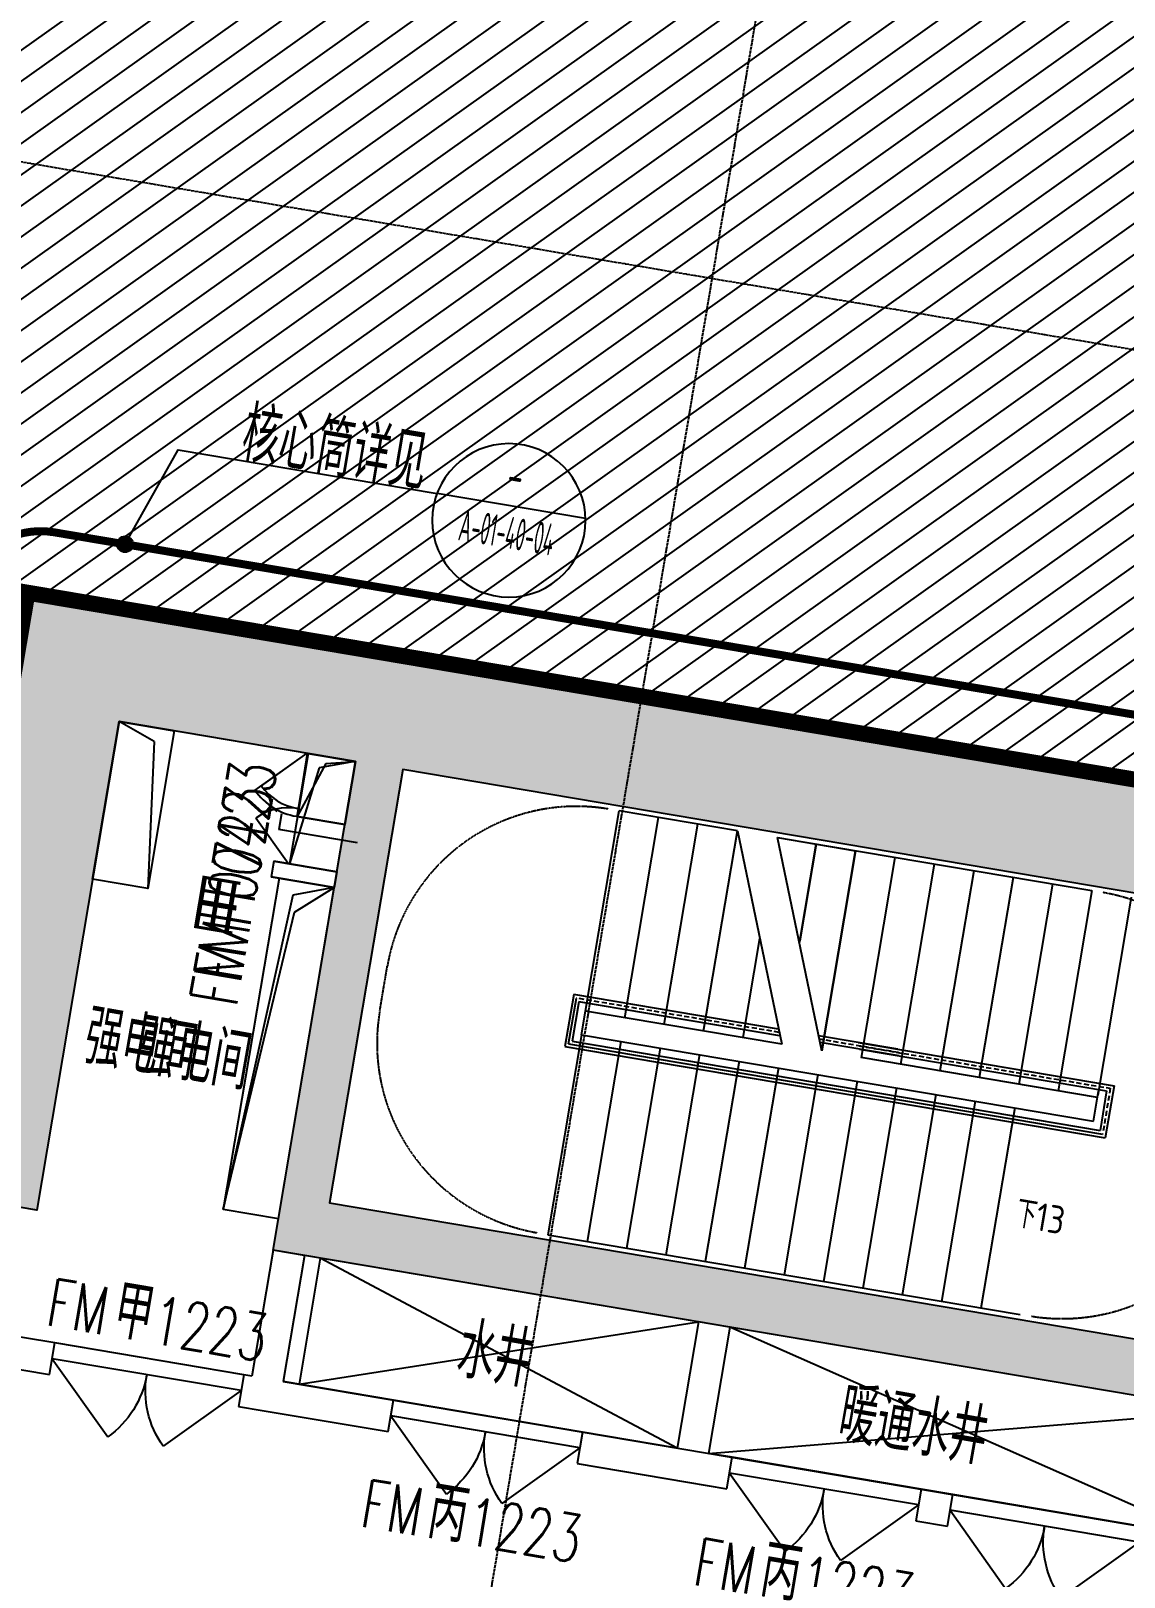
# Model space of a CAD drawing. Extents: x 12199666 to 24617114, y 1197707 to 2548648.
# Drawn here: x 12302980 to 12309824, y 1273675 to 1283348 of the extents above; entities that cross this region are included whole.
import ezdxf
from ezdxf.enums import TextEntityAlignment as Align

# ---------------------------------------------------------------- set-up
doc = ezdxf.new("R2010")
doc.units = 0
doc.header["$LTSCALE"] = 10
doc.header["$MEASUREMENT"] = 0
for name, pattern in [('PX-ST-F11~18-T1$0$CONTINOUS', [0]), ('PX-ST-F11~18-T1$0$DASH', [0.35, 0.25, -0.1]), ('PX-ST-F11~18-T1$0$HIDDEN2', [4.7625, 3.175, -1.5875]), ('TX-GRID-T1$0$TX-GRID-T1$0$DOTE', [2.42, 2, -0.2, 0.02, -0.2]), ('TX-PLAN-T1-DI$0$X-01-10-01$0$DASHED', [0.75, 0.5, -0.25])]:
    doc.linetypes.add(name, pattern=pattern)
for name, color, linetype in [('PX-ST-F11~18-T1$0$A-ANNO-TABL', 73, 'Continuous'), ('PX-ST-F11~18-T1$0$A-STRS', 4, 'Continuous'), ('PX-ST-F11~18-T1$0$DIM_SYMB', 3, 'Continuous'), ('PX-ST-F11~18-T1$0$修改', 210, 'PX-ST-F11~18-T1$0$CONTINOUS'), ('TX-CORE-T1-F10$0$0E-电气提资', 211, 'Continuous'), ('TX-CORE-T1-F10$0$0S-WALL-HATCH', 8, 'Continuous'), ('TX-CORE-T1-F10$0$0S-WALL-LINE', 3, 'Continuous'), ('TX-CORE-T1-F10$0$A-SHFT', 161, 'Continuous'), ('TX-CORE-T1-F10$0$A-TEXT', 4, 'Continuous'), ('TX-CORE-T1-F10$0$DOOR_FIRE', 4, 'Continuous'), ('TX-CORE-T1-F10$0$DOOR_FIRE_TEXT', 7, 'Continuous'), ('TX-CORE-T1-F10$0$WALL', 9, 'Continuous'), ('TX-CORE-T1-F10$0$WINDOW', 4, 'Continuous'), ('TX-CORE-T1-F10$0$WINDOW_TEXT', 7, 'Continuous'), ('TX-CORE-T1-F11$0$0S-WALL-HATCH', 8, 'Continuous'), ('TX-CORE-T1-F11$0$0S-WALL-LINE', 3, 'Continuous'), ('TX-CORE-T1-F11$0$A-SHFT', 161, 'Continuous'), ('TX-CORE-T1-F11$0$A-TEXT', 4, 'Continuous'), ('TX-CORE-T1-F11$0$DOOR_FIRE', 4, 'Continuous'), ('TX-CORE-T1-F11$0$DOOR_FIRE_TEXT', 7, 'Continuous'), ('TX-CORE-T1-F11$0$WALL', 9, 'Continuous'), ('TX-CORE-T1-F11$0$WINDOW', 4, 'Continuous'), ('TX-CORE-T1-F11$0$WINDOW_TEXT', 7, 'Continuous'), ('TX-GRID-T1$0$TX-GRID-T1$0$DOTE', 1, 'Continuous'), ('TX-PLAN-T1-DI$0$X-01-10-01$0$A-SYMB-BUBB', 3, 'TX-PLAN-T1-DI$0$X-01-10-01$0$DASHED'), ('TX-PLAN-T1-F11$0$A-FIRE', 1, 'Continuous'), ('TX-PLAN-T1-F11$0$X-01-10-02$0$A-SYMB-NUMB-150', 4, 'Continuous'), ('TX-PLAN-T1-F11$0$X-01-10-02$0$A-SYMB-NUMB-T', 10, 'Continuous'), ('TX-PLAN-T1-F11$0$X-01-10-02$0$A-SYMB-STRS', 1, 'Continuous')]:
    doc.layers.add(name, color=color, linetype=linetype)
doc.layers.add('PX-ST-F11~18-T1$0$A-STRS-HDDN', color=5, linetype='PX-ST-F11~18-T1$0$HIDDEN2', lineweight=15)
doc.layers.add('TX-PLAN-T1-F11$0$bangong', color=5, linetype='Continuous', true_color=0x0000ff)
doc.styles.add('PX-ST-F11~18-T1$0$Standard', font='gbenor.shx', dxfattribs={"bigfont": 'gbcbig.shx'})
doc.styles.add('TX-CORE-T1-F10$0$_TCH_WINDOW', font='SIMPLEX', dxfattribs={"height": 3.5, "bigfont": 'GBCBIG'})
doc.styles.add('TX-CORE-T1-F10$0$T2X-CORE-1F$0$XD2008', font='xd-hzs.shx', dxfattribs={"width": 0.7, "bigfont": 'xd-hztxt.shx'})
doc.styles.add('TX-CORE-T1-F11$0$_TCH_WINDOW', font='SIMPLEX', dxfattribs={"height": 3.5, "bigfont": 'GBCBIG'})
doc.styles.add('TX-CORE-T1-F11$0$T2X-CORE-1F$0$XD2008', font='xd-hzs.shx', dxfattribs={"width": 0.7, "bigfont": 'xd-hztxt.shx'})
doc.styles.add('TX-PLAN-T1-F11$0$X-01-10-02$0$XD2008', font='xd-hzs.shx', dxfattribs={"width": 0.7, "bigfont": 'xd-hztxt.shx'})

# ---------------------------------------------------------------- blocks, each defined once
blk = doc.blocks.new('TX-GRID-T1')
at = {"layer": 'TX-GRID-T1$0$TX-GRID-T1$0$DOTE', "linetype": 'TX-GRID-T1$0$TX-GRID-T1$0$DOTE'}
for p, q in [((12301464.2, 1247532.2), (12308518, 1289341.3)), ((12332685.9, 1277505.8), (12290778.1, 1284576.2))]:
    blk.add_line(p, q, dxfattribs=at)
blk = doc.blocks.new('TX-CORE-T1-F10$0$$DorLib2D$00000116')
at = {"color": 0}
for p, q in [((-0.5, 0), (-0.1464, 0.3536)), ((0.5, 0), (0.1464, 0.3536))]:
    blk.add_line(p, q, dxfattribs=at)
for centre, start, end in [((-0.5, 0), 0, 45), ((0.5, 0), 135, 180)]:
    blk.add_arc(centre, 0.5, start, end, dxfattribs=at)
blk = doc.blocks.new('TX-CORE-T1-F10')
at = {"layer": 'TX-CORE-T1-F10$0$0S-WALL-HATCH'}
h = blk.add_hatch(color=256, dxfattribs=at)
h.dxf.hatch_style = 1
h.paths.add_polyline_path([(12310815.7, 1275009.4), (12310591.1, 1273678.2), (12310295.3, 1273728.1), (12310461.7, 1274714.2), (12304496, 1275720.6), (12305011.7, 1278777.4), (12303532.6, 1279027), (12303016.9, 1275970.2), (12302326.6, 1276086.6), (12302958.8, 1279833.7), (12310650.1, 1278536.1), (12310533.6, 1277845.8), (12305307.5, 1278727.5), (12304850, 1276015.9)])
at = {"layer": 'TX-CORE-T1-F10$0$0E-电气提资'}
for p, q in [((12304500.8, 1278153.7), (12304484.2, 1278055.1)), ((12304895.2, 1278087.2), (12304500.8, 1278153.7)), ((12304878.6, 1277988.6), (12304484.2, 1278055.1))]:
    blk.add_line(p, q, dxfattribs=at)
at = {"layer": 'TX-CORE-T1-F10$0$0S-WALL-LINE'}
blk.add_lwpolyline([(12310815.7, 1275009.4), (12310591.1, 1273678.2), (12310295.3, 1273728.1), (12310461.7, 1274714.2), (12304496, 1275720.6), (12305011.7, 1278777.4), (12303532.6, 1279027), (12303016.9, 1275970.2), (12302326.6, 1276086.6), (12302958.8, 1279833.7), (12310650.1, 1278536.1), (12310533.6, 1277845.8), (12305307.5, 1278727.5), (12304850, 1276015.9), (12310815.7, 1275009.4)], dxfattribs=at)
at = {"layer": 'TX-CORE-T1-F10$0$A-SHFT'}
for p, q in [((12303752.5, 1278903.3), (12303532.6, 1279027)), ((12303752.5, 1278903.3), (12303711.3, 1277982.7)), ((12305006.7, 1278778.3), (12304785.5, 1278737.7)), ((12304785.5, 1278737.7), (12304599.4, 1278137.1)), ((12304878.6, 1277988.6), (12304620.1, 1277942.1)), ((12304620.1, 1277942.1), (12304184.1, 1275976.1)), ((12304791.8, 1275670.7), (12304658.7, 1274881.9)), ((12307025.2, 1274482.6), (12304791.8, 1275670.7)), ((12304658.7, 1274881.9), (12307158.3, 1275271.5)), ((12310328.6, 1273925.3), (12307355.5, 1275238.2)), ((12307222.5, 1274449.3), (12310461.7, 1274714.2))]:
    blk.add_line(p, q, dxfattribs=at)
for points in [[(12303532.6, 1279027), (12303877.7, 1278968.8), (12303711.3, 1277982.7), (12303366.2, 1278040.9)], [(12305011.7, 1278777.4), (12304715.9, 1278827.4), (12304599.4, 1278137.1), (12304895.2, 1278087.2)], [(12304878.6, 1277988.6), (12304533.5, 1278046.8), (12304184.1, 1275976.1), (12304529.2, 1275917.9)], [(12304560.1, 1274898.5), (12310328.6, 1273925.3), (12310461.7, 1274714.2), (12304693.2, 1275687.4)]]:
    blk.add_lwpolyline(points, close=True, dxfattribs=at)
at = {"layer": 'TX-CORE-T1-F10$0$WALL'}
for p, q in [((12304500.8, 1278153.7), (12304484.2, 1278055.1)), ((12304500.8, 1278153.7), (12304895.2, 1278087.2)), ((12304895.2, 1278087.2), (12304878.6, 1277988.6)), ((12304484.2, 1278055.1), (12304878.6, 1277988.6)), ((12304496, 1275720.6), (12304362.9, 1274931.8)), ((12304693.2, 1275687.4), (12304496, 1275720.6)), ((12304693.2, 1275687.4), (12304560.1, 1274898.5)), ((12307158.3, 1275271.5), (12307025.2, 1274482.6)), ((12307355.5, 1275238.2), (12307158.3, 1275271.5)), ((12303130.3, 1275139.7), (12302390.7, 1275264.5)), ((12307355.5, 1275238.2), (12307222.5, 1274449.3)), ((12302160.3, 1275100.6), (12303097, 1274942.5)), ((12303097, 1274942.5), (12303130.3, 1275139.7)), ((12304313.6, 1274940.1), (12304280.3, 1274742.9)), ((12304362.9, 1274931.8), (12304313.6, 1274940.1)), ((12305250.3, 1274782.1), (12304560.1, 1274898.5)), ((12304280.3, 1274742.9), (12304428.2, 1274717.9)), ((12304428.2, 1274717.9), (12305217.1, 1274584.9)), ((12305217.1, 1274584.9), (12305250.3, 1274782.1)), ((12306433.6, 1274582.4), (12306400.3, 1274385.2)), ((12307025.2, 1274482.6), (12306433.6, 1274582.4)), ((12307370.4, 1274424.4), (12307222.5, 1274449.3)), ((12307337.1, 1274227.2), (12307370.4, 1274424.4)), ((12306400.3, 1274385.2), (12307090.6, 1274268.8)), ((12307090.6, 1274268.8), (12307337.1, 1274227.2)), ((12308553.6, 1274224.8), (12308520.4, 1274027.5)), ((12308750.9, 1274191.5), (12308553.6, 1274224.8)), ((12308717.6, 1273994.3), (12308750.9, 1274191.5)), ((12308520.4, 1274027.5), (12308717.6, 1273994.3))]:
    blk.add_line(p, q, dxfattribs=at)
at = {"layer": 'TX-CORE-T1-F10$0$WINDOW'}
for p, q in [((12304313.6, 1274940.1), (12303130.3, 1275139.7)), ((12304296.9, 1274841.5), (12303113.7, 1275041.1)), ((12306433.6, 1274582.4), (12305250.3, 1274782.1)), ((12306417, 1274483.8), (12305233.7, 1274683.5)), ((12308553.6, 1274224.8), (12307370.4, 1274424.4)), ((12308537, 1274126.1), (12307353.7, 1274325.8)), ((12309934.1, 1273991.8), (12308750.9, 1274191.5)), ((12309917.5, 1273893.2), (12308734.2, 1274092.9))]:
    blk.add_line(p, q, dxfattribs=at)
at = {"layer": 'TX-CORE-T1-F10$0$DOOR_FIRE', "xscale": 700, "yscale": 700, "zscale": 100, "rotation": 80.42361603936125}
blk.add_blockref('TX-CORE-T1-F10$0$$DorLib2D$00000116', (12304649.7, 1278483.6), dxfattribs=at)
at = {"layer": 'TX-CORE-T1-F10$0$WINDOW', "xscale": 1200, "yscale": -1200, "zscale": 200}
for p, rotation in [((12303705.3, 1274941.3), 350.4236160352541), ((12305825.3, 1274583.6), 350.4236160352765), ((12307945.4, 1274226), 350.4236160352705), ((12309325.9, 1273993.1), 350.4236160352705)]:
    blk.add_blockref('TX-CORE-T1-F10$0$$DorLib2D$00000116', p, dxfattribs=dict(at, rotation=rotation))
at = {"layer": 'TX-CORE-T1-F10$0$A-TEXT', "style": 'TX-CORE-T1-F10$0$T2X-CORE-1F$0$XD2008', "width": 0.7}
for s, p in [('强电间', (12303294.6, 1276894.6)), ('水井', (12305629.4, 1274935)), ('暖通水井', (12308018.9, 1274531.9))]:
    blk.add_text(s, height=350, rotation=350, dxfattribs=at).set_placement(p)
at = {"layer": 'TX-CORE-T1-F10$0$DOOR_FIRE_TEXT', "style": 'TX-CORE-T1-F10$0$_TCH_WINDOW', "width": 0.705882}
for s, p in [('0723', (12304378.2, 1277890.7)), ('FM', (12304267.5, 1277234.2))]:
    blk.add_text(s, height=297.5, rotation=80.42362, dxfattribs=at).set_placement(p)
at = {"layer": 'TX-CORE-T1-F10$0$DOOR_FIRE_TEXT', "style": 'TX-CORE-T1-F10$0$_TCH_WINDOW'}
blk.add_text('甲', height=337.6, rotation=80.42362, dxfattribs=at).set_placement((12304337.4, 1277648.4))
at = {"layer": 'TX-CORE-T1-F10$0$WINDOW_TEXT', "style": 'TX-CORE-T1-F10$0$_TCH_WINDOW', "width": 0.705882}
for s, p in [('FM', (12303065.2, 1275252.1)), ('1223', (12303721.7, 1275141.4)), ('FM', (12305033.3, 1273994.1)), ('1223', (12305689.8, 1273883.4)), ('FM', (12307116.4, 1273628.7)), ('1223', (12307772.9, 1273517.9))]:
    blk.add_text(s, height=297.5, rotation=350.42362, dxfattribs=at).set_placement(p)
at = {"layer": 'TX-CORE-T1-F10$0$WINDOW_TEXT', "style": 'TX-CORE-T1-F10$0$_TCH_WINDOW'}
for s, p in [('甲', (12303479.4, 1275182.3)), ('丙', (12305447.5, 1273924.2)), ('丙', (12307530.6, 1273558.8))]:
    blk.add_text(s, height=337.6, rotation=350.42362, dxfattribs=at).set_placement(p)
blk = doc.blocks.new('PX-ST-F11~18-T1')
at = {"layer": 'PX-ST-F11~18-T1$0$A-ANNO-TABL', "linetype": 'PX-ST-F11~18-T1$0$DASH', "ltscale": 0.8, "elevation": 0}
for points in [[(12306594.3, 1278480, 0.414215), (12305211.4, 1277496.4, -0.000002), (12305163.5, 1277212.5, 0.211213), (12305401.6, 1276276.8, 0.184572), (12306147.1, 1275829.6, 0.087846)], [(12309690.5, 1277957.7, -0.414215), (12310674.1, 1276574.8, 0.000002), (12310626.1, 1276290.9, -0.211213), (12310094.2, 1275485.1, -0.184572), (12309243.2, 1275307.3, -0.087846)]]:
    blk.add_lwpolyline(points, format="xyb", dxfattribs=at)
at = {"layer": 'PX-ST-F11~18-T1$0$A-STRS'}
for p, q in [((12307402.8, 1278343.7, 0), (12307680, 1277009, 0)), ((12307931.1, 1276966.6, 0), (12307654, 1278301.3, 0)), ((12307895.9, 1278260.5, 0), (12307793.7, 1277655, 0)), ((12308142.4, 1278218.9, 0), (12307931.1, 1276966.6, 0)), ((12308388.9, 1278177.3, 0), (12308177.6, 1276925, 0)), ((12308635.4, 1278135.7, 0), (12308424.2, 1276883.4, 0)), ((12308881.9, 1278094.1, 0), (12308670.7, 1276841.8, 0)), ((12309128.4, 1278052.6, 0), (12308917.2, 1276800.3, 0)), ((12309375, 1278011, 0), (12309163.7, 1276758.7, 0)), ((12309621.5, 1277969.4, 0), (12309410.2, 1276717.1, 0)), ((12309868, 1277927.8, 0), (12309659.2, 1276690.2, 0)), ((12307660.3, 1277103.6, 0), (12306378.2, 1277319.9, 0)), ((12307669.1, 1277061.5, 0), (12306411, 1277273.8, 0)), ((12306427, 1277068.2, 0), (12306451.9, 1277216.1, 0)), ((12307680, 1277009, 0), (12306451.9, 1277216.1, 0)), ((12306426.9, 1277068.2, 0), (12306215.7, 1275815.9, 0)), ((12306346.3, 1277010.8, 0), (12309689.1, 1276446.9, 0)), ((12306369.4, 1277027.2, 0), (12309672.7, 1276470, 0)), ((12306427, 1277068.2, 0), (12309631.7, 1276527.6, 0)), ((12306673.5, 1277026.6, 0), (12306462.2, 1275774.3, 0)), ((12308407.5, 1276977.5, 0), (12307911.5, 1277061.2, 0)), ((12308416.2, 1276935.5, 0), (12307920.2, 1277019.2, 0)), ((12308158, 1277019.6, 0), (12309760.4, 1276749.3, 0)), ((12306323.3, 1276994.4, 0), (12309705.5, 1276423.9, 0)), ((12306920, 1276985, 0), (12306708.7, 1275732.7, 0)), ((12307166.5, 1276943.5, 0), (12306955.2, 1275691.1, 0)), ((12308166.7, 1276977.6, 0), (12309714.3, 1276716.5, 0)), ((12309656.7, 1276675.5, 0), (12308177.6, 1276925, 0)), ((12307413, 1276901.9, 0), (12307201.8, 1275649.6, 0)), ((12307659.5, 1276860.3, 0), (12307448.3, 1275608, 0)), ((12307906, 1276818.7, 0), (12307694.8, 1275566.4, 0)), ((12308152.6, 1276777.1, 0), (12307941.3, 1275524.8, 0)), ((12308399.1, 1276735.5, 0), (12308187.8, 1275483.2, 0)), ((12309760.4, 1276749.3, 0), (12309705.5, 1276423.9, 0)), ((12308645.6, 1276693.9, 0), (12308434.3, 1275441.6, 0)), ((12308892.1, 1276652.3, 0), (12308680.9, 1275400, 0)), ((12309631.7, 1276527.6, 0), (12309663.3, 1276715, 0)), ((12309714.3, 1276716.5, 0), (12309672.7, 1276470, 0)), ((12309138.6, 1276610.8, 0), (12308927.4, 1275358.5, 0))]:
    blk.add_line(p, q, dxfattribs=at)
at = {"layer": 'PX-ST-F11~18-T1$0$A-STRS', "linetype": 'PX-ST-F11~18-T1$0$HIDDEN2'}
for p, q in [((12307664.7, 1277082.5, 0), (12306394.6, 1277296.8, 0)), ((12308411.8, 1276956.5, 0), (12307915.8, 1277040.2, 0)), ((12308162.4, 1276998.6, 0), (12309737.3, 1276732.9, 0)), ((12309737.3, 1276732.9, 0), (12309689.1, 1276446.9, 0))]:
    blk.add_line(p, q, dxfattribs=at)
at = {"layer": 'PX-ST-F11~18-T1$0$A-STRS', "elevation": 0}
for points in [[(12306378.2, 1277319.9), (12306323.3, 1276994.4)], [(12306346.3, 1277010.8), (12306394.6, 1277296.8)], [(12306411, 1277273.8), (12306369.4, 1277027.2)]]:
    blk.add_lwpolyline(points, dxfattribs=at)
at = {"layer": 'PX-ST-F11~18-T1$0$A-STRS-HDDN', "elevation": 0}
blk.add_lwpolyline([(12304850, 1276015.8), (12312294.8, 1274759.9), (12312752.3, 1277471.5), (12305307.5, 1278727.5)], close=True, dxfattribs=at)
at = {"layer": 'PX-ST-F11~18-T1$0$DIM_SYMB', "elevation": 0}
for points in [[(12309031.3, 1275974.8, 0, 0, 0), (12305659.1, 1276543.7, 0, 0, 0), (12305898.7, 1277963.6, 0, 0, 0), (12307329.1, 1277722.3, 40, 0, 0), (12307477, 1277697.4, 0, 0, 0)], [(12309764, 1277311.4, 0, 0, 0), (12308091.5, 1277593.6, 40, 0, 0), (12307943.6, 1277618.5, 0, 0, 0)]]:
    blk.add_lwpolyline(points, format="xyseb", dxfattribs=at)
at = {"layer": 'PX-ST-F11~18-T1$0$修改', "color": 4}
for p, q in [((12306451.9, 1277216.1, 0), (12306663.1, 1278468.4, 0)), ((12306698.4, 1277174.6, 0), (12306909.7, 1278426.8, 0)), ((12306944.9, 1277133, 0), (12307156.2, 1278385.3, 0)), ((12307191.5, 1277091.4, 0), (12307402.7, 1278343.7, 0)), ((12307654, 1278301.3, 0), (12308142.3, 1278218.9, 0)), ((12307654, 1278301.3, 0), (12309621.5, 1277969.4, 0)), ((12307791.2, 1277640.6, 0), (12307895.7, 1278260.5, 0)), ((12307931, 1276966.6, 0), (12308142.3, 1278218.9, 0)), ((12306944.9, 1277133, 0), (12307049.6, 1277753.2, 0)), ((12307438, 1277049.8, 0), (12307542.6, 1277670.3, 0)), ((12307438.1, 1277049.8, 0), (12307542.7, 1277670, 0)), ((12306215.7, 1275815.9, 0), (12309173.9, 1275316.9, 0))]:
    blk.add_line(p, q, dxfattribs=at)
at = {"layer": 'PX-ST-F11~18-T1$0$修改', "color": 4, "elevation": 0}
blk.add_lwpolyline([(12307402.7, 1278343.7), (12306663.1, 1278468.4)], dxfattribs=at)
at = {"insert": (12309135.6, 1275867.7, 0), "char_height": 175, "attachment_point": 7, "rotation": 350.43598, "style": 'PX-ST-F11~18-T1$0$Standard'}
blk.add_mtext_dynamic_manual_height_columns('下13', width=846.247, gutter_width=1750, heights=[0], dxfattribs=at)
blk = doc.blocks.new('TX-PLAN-T1-DI')
at = {"layer": 'TX-PLAN-T1-DI$0$X-01-10-01$0$A-SYMB-BUBB', "const_width": 50, "elevation": 0}
blk.add_lwpolyline([(12303123.9, 1280211.5), (12319492.6, 1277449.9, -0.414214), (12319902.5, 1276873.7), (12316325.7, 1255673.3, -0.414214), (12315749.5, 1255263.4), (12299380.8, 1258025, -0.414214), (12298970.9, 1258601.2), (12302547.7, 1279801.6, -0.414214)], format="xyb", close=True, dxfattribs=at)
blk = doc.blocks.new('TX-PLAN-T1-F11$0$X-01-10-02$0$ECADI-TAG-DWGREF')
at = {"color": 1}
blk.add_line((-5.89, 1.13), (5.89, 1.13), dxfattribs=at)
blk.add_circle((0, 0), 6, dxfattribs=at)
at = {"style": 'TX-PLAN-T1-F11$0$X-01-10-02$0$XD2008', "width": 0.7}
blk.add_attdef('88', text='', height=2.5, dxfattribs=at).set_placement((0.05, 2.05), align=Align.CENTER)
blk.add_attdef('88-888', text='', height=2.5, dxfattribs=at).set_placement((0, 0.31), align=Align.TOP_CENTER)
blk = doc.blocks.new('TX-PLAN-T1-F11$0$biaozhu')
at = {"layer": 'TX-PLAN-T1-F11$0$A-FIRE'}
h = blk.add_hatch(color=256, dxfattribs=at)
h.dxf.hatch_style = 1
edge = h.paths.add_edge_path()
edge.add_arc((5702, 24850), 50, 0, 360)
at = {"layer": 'TX-PLAN-T1-F11$0$X-01-10-02$0$A-SYMB-NUMB-T', "color": 1, "elevation": 0}
blk.add_lwpolyline([(5702, 24850), (5931, 25488), (7574.9, 25488)], dxfattribs=at)
at = {"layer": 'TX-PLAN-T1-F11$0$X-01-10-02$0$A-SYMB-NUMB-T', "color": 1}
blk.add_circle((5702, 24850, 0), 50, dxfattribs=at)
at = {"layer": 'TX-PLAN-T1-F11$0$X-01-10-02$0$A-SYMB-NUMB-150', "style": 'TX-PLAN-T1-F11$0$X-01-10-02$0$XD2008', "width": 0.7}
blk.add_text('核心筒详见', height=350, rotation=0.00044, dxfattribs=at).set_placement((7481.2, 25488, 0), align=Align.RIGHT)
blk = doc.blocks.new('TX-CORE-T1-F11$0$$DorLib2D$00000116')
at = {"color": 0}
for p, q in [((-0.5, 0), (-0.1464, 0.3536)), ((0.5, 0), (0.1464, 0.3536))]:
    blk.add_line(p, q, dxfattribs=at)
for centre, start, end in [((-0.5, 0), 0, 45), ((0.5, 0), 135, 180)]:
    blk.add_arc(centre, 0.5, start, end, dxfattribs=at)
blk = doc.blocks.new('TX-CORE-T1-F11$0$$DorLib2D$00000114')
at = {"color": 0}
blk.add_line((0.5, 0), (-0.207, 0.707), dxfattribs=at)
blk.add_arc((0.5, 0), 1, 135, 180, dxfattribs=at)
blk = doc.blocks.new('TX-CORE-T1-F11')
at = {"layer": 'TX-CORE-T1-F11$0$0S-WALL-HATCH'}
h = blk.add_hatch(color=256, dxfattribs=at)
h.dxf.hatch_style = 1
h.paths.add_polyline_path([(12310815.7, 1275009.4), (12310591.1, 1273678.2), (12310295.3, 1273728.1), (12310461.7, 1274714.2), (12304496, 1275720.6), (12305011.7, 1278777.4), (12303532.6, 1279027), (12303016.9, 1275970.2), (12302326.6, 1276086.6), (12302958.8, 1279833.7), (12310650.1, 1278536.1), (12310533.6, 1277845.8), (12305307.5, 1278727.5), (12304850, 1276015.9)])
at = {"layer": 'TX-CORE-T1-F11$0$0S-WALL-LINE'}
blk.add_lwpolyline([(12310815.7, 1275009.4), (12310591.1, 1273678.2), (12310295.3, 1273728.1), (12310461.7, 1274714.2), (12304496, 1275720.6), (12305011.7, 1278777.4), (12303532.6, 1279027), (12303016.9, 1275970.2), (12302326.6, 1276086.6), (12302958.8, 1279833.7), (12310650.1, 1278536.1), (12310533.6, 1277845.8), (12305307.5, 1278727.5), (12304850, 1276015.9), (12310815.7, 1275009.4)], dxfattribs=at)
at = {"layer": 'TX-CORE-T1-F11$0$A-SHFT', "extrusion": (9.61094e-09, 1.01163e-08, 1)}
blk.add_line((12304826, 1278764.7, 1.2), (12304646.9, 1278433.6, 1.2), dxfattribs=at)
at = {"layer": 'TX-CORE-T1-F11$0$A-SHFT'}
for p, q in [((12304826, 1278764.7, 1.2), (12305011.7, 1278777.4, 1.2)), ((12304454, 1278520.3, 1.2), (12304519.9, 1278464.2, 1.2)), ((12304791.8, 1275670.7), (12304658.7, 1274881.9)), ((12307025.2, 1274482.6), (12304791.8, 1275670.7)), ((12304658.7, 1274881.9), (12307158.3, 1275271.5)), ((12310328.6, 1273925.3), (12307355.5, 1275238.2)), ((12307222.5, 1274449.3), (12310461.7, 1274714.2))]:
    blk.add_line(p, q, dxfattribs=at)
at = {"layer": 'TX-CORE-T1-F11$0$A-SHFT', "extrusion": (3.86892e-11, 1.96355e-08, 1)}
for p in [(12304548.3, 1278450.2, 1.2), (12305024.4, 1278268.5, 1.2)]:
    blk.add_line(p, (12304531.6, 1278351.6, 1.2), dxfattribs=at)
at = {"layer": 'TX-CORE-T1-F11$0$A-SHFT', "extrusion": (1.01163e-08, -9.61094e-09, 1)}
for p, q in [((12304629.5, 1277835.9, 10.9), (12304878.6, 1277988.8, 1.2)), ((12304184.2, 1275976.3, 1.2), (12304629.5, 1277835.9, 10.9))]:
    blk.add_line(p, q, dxfattribs=at)
at = {"layer": 'TX-CORE-T1-F11$0$A-SHFT', "elevation": 1.2}
blk.add_lwpolyline([(12305011.7, 1278777.7), (12304710.4, 1278828.5), (12304646.9, 1278433.6), (12304945.2, 1278383.3)], close=True, dxfattribs=at)
at = {"layer": 'TX-CORE-T1-F11$0$A-SHFT', "extrusion": (9.61094e-09, 1.01163e-08, 1), "elevation": 1.3}
blk.add_lwpolyline([(12304713.4, 1278828), (12305011.7, 1278777.7), (12304945.2, 1278383.3), (12304646.9, 1278433.6)], close=True, dxfattribs=at)
at = {"layer": 'TX-CORE-T1-F11$0$A-SHFT', "extrusion": (1.01163e-08, -9.61094e-09, 1), "elevation": 1.3}
blk.add_lwpolyline([(12304878.6, 1277988.8), (12304533.5, 1278047.1), (12304184.2, 1275976.3), (12304529.3, 1275918.1)], close=True, dxfattribs=at)
at = {"layer": 'TX-CORE-T1-F11$0$A-SHFT'}
blk.add_lwpolyline([(12304560.1, 1274898.5), (12310328.6, 1273925.3), (12310461.7, 1274714.2), (12304693.2, 1275687.4)], close=True, dxfattribs=at)
at = {"layer": 'TX-CORE-T1-F11$0$WALL'}
for p, q in [((12304496, 1275720.6), (12304362.9, 1274931.8)), ((12304693.2, 1275687.4), (12304496, 1275720.6)), ((12304693.2, 1275687.4), (12304560.1, 1274898.5)), ((12307158.3, 1275271.5), (12307025.2, 1274482.6)), ((12307355.5, 1275238.2), (12307158.3, 1275271.5)), ((12303130.3, 1275139.7), (12302390.7, 1275264.5)), ((12307355.5, 1275238.2), (12307222.5, 1274449.3)), ((12302160.3, 1275100.6), (12303097, 1274942.5)), ((12303097, 1274942.5), (12303130.3, 1275139.7)), ((12304313.6, 1274940.1), (12304280.3, 1274742.9)), ((12304362.9, 1274931.8), (12304313.6, 1274940.1)), ((12305250.3, 1274782.1), (12304560.1, 1274898.5)), ((12304280.3, 1274742.9), (12304428.2, 1274717.9)), ((12304428.2, 1274717.9), (12305217.1, 1274584.9)), ((12305217.1, 1274584.9), (12305250.3, 1274782.1)), ((12306433.6, 1274582.4), (12306400.3, 1274385.2)), ((12307025.2, 1274482.6), (12306433.6, 1274582.4)), ((12307370.4, 1274424.4), (12307222.5, 1274449.3)), ((12307337.1, 1274227.2), (12307370.4, 1274424.4)), ((12306400.3, 1274385.2), (12307090.6, 1274268.8)), ((12307090.6, 1274268.8), (12307337.1, 1274227.2)), ((12308553.6, 1274224.8), (12308520.4, 1274027.5)), ((12308750.9, 1274191.5), (12308553.6, 1274224.8)), ((12308717.6, 1273994.3), (12308750.9, 1274191.5)), ((12308520.4, 1274027.5), (12308717.6, 1273994.3))]:
    blk.add_line(p, q, dxfattribs=at)
at = {"layer": 'TX-CORE-T1-F11$0$WINDOW'}
for p, q in [((12304313.6, 1274940.1), (12303130.3, 1275139.7)), ((12304296.9, 1274841.5), (12303113.7, 1275041.1)), ((12306433.6, 1274582.4), (12305250.3, 1274782.1)), ((12306417, 1274483.8), (12305233.7, 1274683.5)), ((12308553.6, 1274224.8), (12307370.4, 1274424.4)), ((12308537, 1274126.1), (12307353.7, 1274325.8)), ((12309934.1, 1273991.8), (12308750.9, 1274191.5)), ((12309917.5, 1273893.2), (12308734.2, 1274092.9))]:
    blk.add_line(p, q, dxfattribs=at)
at = {"layer": 'TX-CORE-T1-F11$0$DOOR_FIRE', "xscale": 400, "yscale": 400, "zscale": 100, "rotation": 80.42361603936125}
blk.add_blockref('TX-CORE-T1-F11$0$$DorLib2D$00000114', (12304674.7, 1278631.7), dxfattribs=at)
at = {"layer": 'TX-CORE-T1-F11$0$WINDOW', "xscale": 1200, "yscale": -1200, "zscale": 200}
for p, rotation in [((12303705.3, 1274941.3), 350.4236160352541), ((12305825.3, 1274583.6), 350.4236160352765), ((12307945.4, 1274226), 350.4236160352705), ((12309325.9, 1273993.1), 350.4236160352705)]:
    blk.add_blockref('TX-CORE-T1-F11$0$$DorLib2D$00000116', p, dxfattribs=dict(at, rotation=rotation))
at = {"layer": 'TX-CORE-T1-F11$0$A-TEXT', "style": 'TX-CORE-T1-F11$0$T2X-CORE-1F$0$XD2008', "width": 0.7}
for s, p in [('强电间', (12303632.5, 1276837.6)), ('水井', (12305629.4, 1274935)), ('暖通水井', (12308018.9, 1274531.9))]:
    blk.add_text(s, height=350, rotation=350, dxfattribs=at).set_placement(p)
at = {"layer": 'TX-CORE-T1-F11$0$DOOR_FIRE_TEXT', "style": 'TX-CORE-T1-F11$0$_TCH_WINDOW', "width": 0.705882}
for s, p in [('0423', (12304403.2, 1278038.9)), ('FM', (12304292.5, 1277382.4))]:
    blk.add_text(s, height=297.5, rotation=80.42362, dxfattribs=at).set_placement(p)
at = {"layer": 'TX-CORE-T1-F11$0$DOOR_FIRE_TEXT', "style": 'TX-CORE-T1-F11$0$_TCH_WINDOW'}
blk.add_text('甲', height=337.6, rotation=80.42362, dxfattribs=at).set_placement((12304362.4, 1277796.5))
at = {"layer": 'TX-CORE-T1-F11$0$WINDOW_TEXT', "style": 'TX-CORE-T1-F11$0$_TCH_WINDOW', "width": 0.705882}
for s, p in [('FM', (12303065.2, 1275252.1)), ('1223', (12303721.7, 1275141.4)), ('FM', (12305033.3, 1273994.1)), ('1223', (12305689.8, 1273883.4)), ('FM', (12307116.4, 1273628.7)), ('1223', (12307772.9, 1273517.9))]:
    blk.add_text(s, height=297.5, rotation=350.42362, dxfattribs=at).set_placement(p)
at = {"layer": 'TX-CORE-T1-F11$0$WINDOW_TEXT', "style": 'TX-CORE-T1-F11$0$_TCH_WINDOW'}
for s, p in [('甲', (12303479.4, 1275182.3)), ('丙', (12305447.5, 1273924.2)), ('丙', (12307530.6, 1273558.8))]:
    blk.add_text(s, height=337.6, rotation=350.42362, dxfattribs=at).set_placement(p)
blk = doc.blocks.new('TX-PLAN-T1-F11')
at = {"layer": 'TX-PLAN-T1-F11$0$bangong'}
h = blk.add_hatch(dxfattribs=at)
h.set_pattern_fill('ANSI31', color=256, scale=100)
h.set_pattern_definition([(35.42362, (12267498.76, 1237188.21), (-92.0142, 129.36362), [])])
h.paths.add_polyline_path([(12311684.2, 1287370.2), (12310206.4, 1278610.9), (12302958.8, 1279833.7), (12302775.8, 1278749.3), (12300113.5, 1279198.5), (12299082, 1273084.9), (12299673.7, 1272985), (12298342.8, 1265096.5), (12297751.2, 1265196.3), (12297252.1, 1262238.1), (12297843.6, 1262138.3), (12297460.9, 1259869.8), (12299531.7, 1259520.4), (12299348.7, 1258436.1), (12307533.2, 1257055.3), (12306093.7, 1248523.1), (12305034.8, 1248138.6), (12304987.3, 1248120.9), (12304730.9, 1248810.2), (12304726.2, 1248813.8), (12304668.8, 1248792.3), (12303555.7, 1248388.1), (12303508.2, 1248370.4), (12303251.8, 1249059.7), (12303247.1, 1249063.3), (12303189.7, 1249041.9), (12302076.6, 1248637.7), (12302029.1, 1248620), (12301772.7, 1249309.2), (12301768, 1249312.8), (12301710.6, 1249291.4), (12300597.5, 1248887.2), (12300550, 1248869.5), (12300293.6, 1249558.8), (12300288.9, 1249562.4), (12300231.5, 1249541), (12299118.4, 1249136.8), (12299070.9, 1249119.1), (12298814.5, 1249808.3), (12298809.8, 1249811.9), (12298752.4, 1249790.5), (12297639.3, 1249386.3), (12297591.8, 1249368.6), (12297335.4, 1250057.9), (12297330.7, 1250061.5), (12297273.3, 1250040.1), (12296160.2, 1249635.9), (12296112.7, 1249618.1), (12295856.3, 1250307.4), (12295851.6, 1250311), (12295794.2, 1250289.6), (12294681.1, 1249885.4), (12294633.6, 1249867.7), (12294377.2, 1250557), (12294372.5, 1250560.6), (12294315.1, 1250539.1), (12293202, 1250134.9), (12293154.5, 1250117.2), (12292896.4, 1250811.2), (12292837, 1250784.7), (12291908.3, 1250382.5), (12291867.2, 1250364.2), (12291547.3, 1251083.3), (12291482.4, 1251070.6), (12290489.9, 1250887), (12290445.8, 1250878.3), (12290294.6, 1251652.2), (12290228.3, 1251656.9), (12289222.2, 1251737.1), (12289177.3, 1251740.2), (12289232.2, 1252526.8), (12289169.3, 1252548.5), (12288218.5, 1252887), (12288175.9, 1252901.7), (12288433, 1253647.1), (12288378, 1253684.4), (12287547.5, 1254258.1), (12287510.3, 1254283.3), (12287952, 1254936.4), (12287908.5, 1254986.7), (12287255.4, 1255756.2), (12287225.9, 1255790.2), (12287822.1, 1256306.5), (12287791.1, 1256365.6), (12287330.2, 1257268), (12287309.3, 1257307.9), (12288006.7, 1257672.8), (12287983.8, 1257734.4), (12287579.6, 1258847.4), (12287561.9, 1258895), (12288251.1, 1259151.4), (12288254.7, 1259156), (12288233.3, 1259213.5), (12287829.1, 1260326.5), (12287811.4, 1260374.1), (12288500.7, 1260630.5), (12288504.3, 1260635.1), (12288482.9, 1260692.6), (12288078.7, 1261805.6), (12288060.9, 1261853.2), (12288750.2, 1262109.6), (12288753.8, 1262114.2), (12288732.4, 1262171.7), (12288328.2, 1263284.7), (12288310.5, 1263332.3), (12288999.8, 1263588.7), (12289003.4, 1263593.3), (12288981.9, 1263650.8), (12288577.7, 1264763.8), (12288560, 1264811.3), (12289249.3, 1265067.8), (12289252.9, 1265072.4), (12289231.5, 1265129.9), (12288827.3, 1266242.9), (12288809.6, 1266290.4), (12289498.8, 1266546.8), (12289502.4, 1266551.5), (12289481, 1266609), (12289076.8, 1267722), (12289059.1, 1267769.5), (12289748.4, 1268025.9), (12289752, 1268030.6), (12289730.6, 1268088.1), (12289326.4, 1269201.1), (12289308.7, 1269248.6), (12289997.9, 1269505), (12290001.5, 1269509.7), (12289980.1, 1269567.2), (12289575.9, 1270680.2), (12289558.2, 1270727.7), (12290247.5, 1270984.1), (12290251.1, 1270988.8), (12290229.7, 1271046.3), (12289825.5, 1272159.3), (12289807.8, 1272206.8), (12290497, 1272463.2), (12290500.6, 1272467.9), (12290479.2, 1272525.4), (12290075, 1273638.4), (12290057.3, 1273685.9), (12290746.6, 1273942.3), (12290750.2, 1273947), (12290728.7, 1274004.5), (12290324.6, 1275117.5), (12290306.8, 1275165), (12290996.1, 1275421.4), (12290999.7, 1275426.1), (12290978.3, 1275483.6), (12290574.1, 1276596.6), (12290556.4, 1276644.1), (12291245.7, 1276900.5), (12291249.3, 1276905.2), (12291227.8, 1276962.7), (12290823.6, 1278075.7), (12290805.9, 1278123.2), (12291495.2, 1278379.6), (12291498.8, 1278384.3), (12291477.4, 1278441.7), (12291073.2, 1279554.8), (12291055.5, 1279602.3), (12291744.7, 1279858.7), (12291748.3, 1279863.4), (12291726.9, 1279920.8), (12291322.7, 1281033.9), (12291305, 1281081.4), (12291994.3, 1281337.8), (12291997.9, 1281342.5), (12291976.5, 1281399.9), (12291572.3, 1282513), (12291554.6, 1282560.5), (12292243.8, 1282816.9), (12292247.4, 1282821.6), (12292226, 1282879), (12291821.8, 1283992.1), (12291804.1, 1284039.6), (12292498, 1284297.7), (12292471.6, 1284357.2), (12292069.4, 1285285.8), (12292051.1, 1285327), (12292770.1, 1285646.8), (12292757.5, 1285711.7), (12292573.8, 1286704.2), (12292565.2, 1286748.3), (12293339.1, 1286899.5), (12293343.7, 1286965.8), (12293423.9, 1287971.9), (12293427.1, 1288016.8), (12294213.7, 1287961.9), (12294235.4, 1288024.8), (12294573.9, 1288975.6), (12294588.6, 1289018.2), (12295334, 1288761.1), (12295371.3, 1288816.2), (12295944.9, 1289646.6), (12295970.1, 1289683.9), (12296623.3, 1289242.1), (12296673.6, 1289285.7), (12297443.1, 1289938.8), (12297477.1, 1289968.2), (12297993.3, 1289372.1), (12298052.5, 1289403), (12298954.9, 1289864), (12298994.7, 1289884.8), (12299359.7, 1289187.4), (12299421.3, 1289210.4), (12300534.3, 1289614.5), (12300581.8, 1289632.3), (12300838.2, 1288943), (12300842.9, 1288939.4), (12300900.4, 1288960.8), (12302013.4, 1289365), (12302060.9, 1289382.7), (12302317.3, 1288693.4), (12302322, 1288689.8), (12302379.5, 1288711.3), (12303492.5, 1289115.5), (12303540, 1289133.2), (12303796.4, 1288443.9), (12303801.1, 1288440.3), (12303858.5, 1288461.7), (12304971.6, 1288865.9), (12305019.1, 1288883.6), (12305275.5, 1288194.4), (12305280.2, 1288190.8), (12305337.6, 1288212.2), (12306450.7, 1288616.4), (12306498.2, 1288634.1), (12306754.6, 1287944.8), (12306759.3, 1287941.2), (12306816.7, 1287962.6), (12307929.8, 1288366.8), (12307977.3, 1288384.5), (12308233.7, 1287695.3), (12308238.4, 1287691.7), (12308295.8, 1287713.1), (12309408.9, 1288117.3), (12309456.4, 1288135), (12309712.8, 1287445.7), (12309717.5, 1287442.1), (12309774.9, 1287463.5), (12310888, 1287867.7), (12310935.5, 1287885.5), (12311191.9, 1287196.2), (12311196.6, 1287192.6), (12311254, 1287214)])
at = {"layer": 'TX-PLAN-T1-F11$0$bangong', "const_width": 100}
blk.add_lwpolyline([(12310374.3, 1279606.3), (12310206.4, 1278610.9), (12302958.8, 1279833.7), (12302775.8, 1278749.3), (12300113.5, 1279198.5), (12299082, 1273084.9), (12299673.7, 1272985), (12298342.8, 1265096.5), (12297751.2, 1265196.3), (12297252.1, 1262238.1), (12297843.6, 1262138.3), (12297460.9, 1259869.8), (12299531.7, 1259520.4), (12299348.7, 1258436.1), (12307533.2, 1257055.3), (12306653.3, 1251839.9)], dxfattribs=at)
for name in ['TX-CORE-T1-F11', 'PX-ST-F11~18-T1']:
    blk.add_blockref(name, (0, 0))
at = {"layer": 'TX-PLAN-T1-F11$0$A-FIRE'}
blk.add_blockref('TX-PLAN-T1-DI', (0, 0.1), dxfattribs=at)
at = {"layer": 'TX-PLAN-T1-F11$0$A-FIRE', "rotation": 350.4236156863823}
blk.add_blockref('TX-PLAN-T1-F11$0$biaozhu', (12293813, 1256581.2), dxfattribs=at)
at = {"layer": 'TX-PLAN-T1-F11$0$X-01-10-02$0$A-SYMB-STRS'}
ref = blk.add_blockref('TX-PLAN-T1-F11$0$X-01-10-02$0$ECADI-TAG-DWGREF', (12305972.4, 1280286.1, 0), dxfattribs=dict(at, xscale=-79.99999999999984, yscale=79.99999999999984, zscale=79.9999999999998, rotation=350.4236160213277))
ref.add_attrib('88-888', 'A-01-40-04', dxfattribs={"layer": '0', "color": 4, "height": 200, "rotation": 350.42362, "style": 'TX-PLAN-T1-F11$0$X-01-10-02$0$XD2008', "width": 0.5}).set_placement((12305976.5, 1280310.6, 0), align=Align.TOP_CENTER)
ref.add_attrib('88', '-', dxfattribs={"layer": '0', "color": 4, "height": 240, "rotation": 350.42362, "style": 'TX-PLAN-T1-F11$0$X-01-10-02$0$XD2008', "width": 0.7}).set_placement((12305996, 1280448.6, 0), align=Align.CENTER)

msp = doc.modelspace()

# ---------------------------------------------------------------- block references
for name in ['TX-PLAN-T1-F11', 'TX-CORE-T1-F10', 'TX-GRID-T1']:
    msp.add_blockref(name, (0, 0))

doc.saveas('drawing.dxf')
